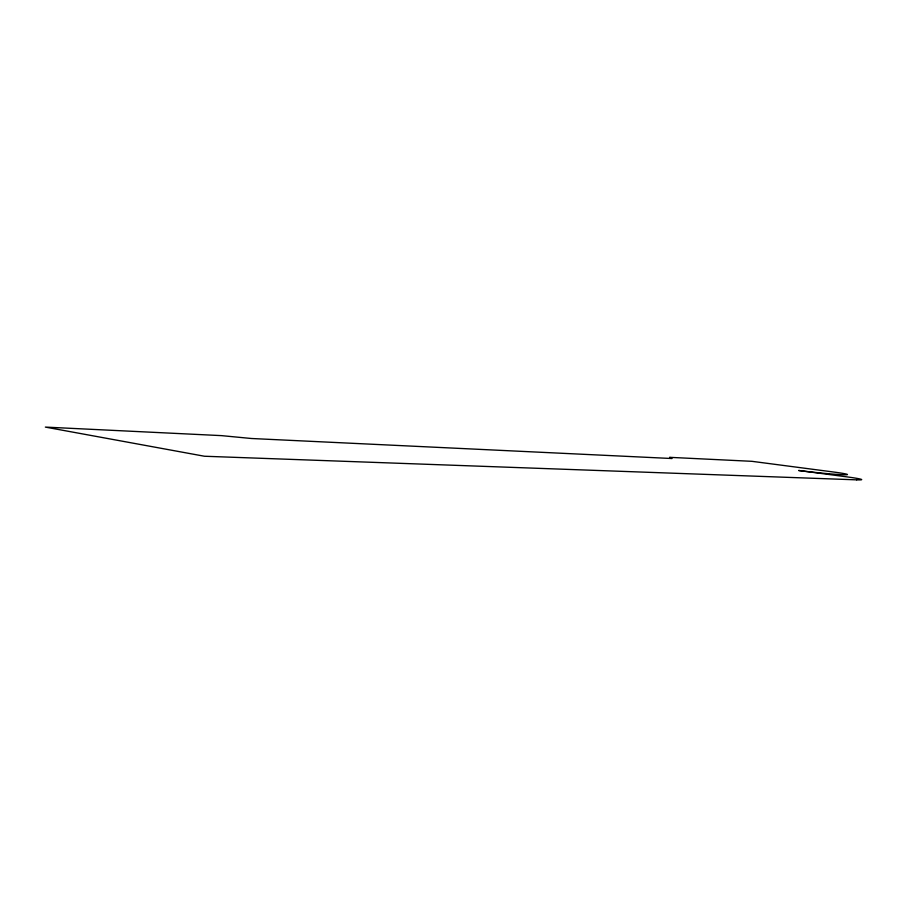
<?xml version="1.0" encoding="UTF-8"?>
<svg xmlns="http://www.w3.org/2000/svg" width="907" height="907" viewBox="0 0 907 907"><rect width="100%" height="100%" fill="white"/><g stroke="black" fill="none" stroke-linecap="round" stroke-linejoin="round"><path stroke-width="1.36" d="M856.662 479.848L204.472 456.244L45.35 427.095L221.523 435.632L251.466 438.5L672.042 458.523L669.593 457.332L751.926 461.323L833.057 471.946A31.541 1.281 6 0 1 842.467 474.712A31.541 1.281 6 0 1 798.67 470.484L846.016 476.753A33.412 1.429 6 0 1 856.662 479.848"/></g></svg>
